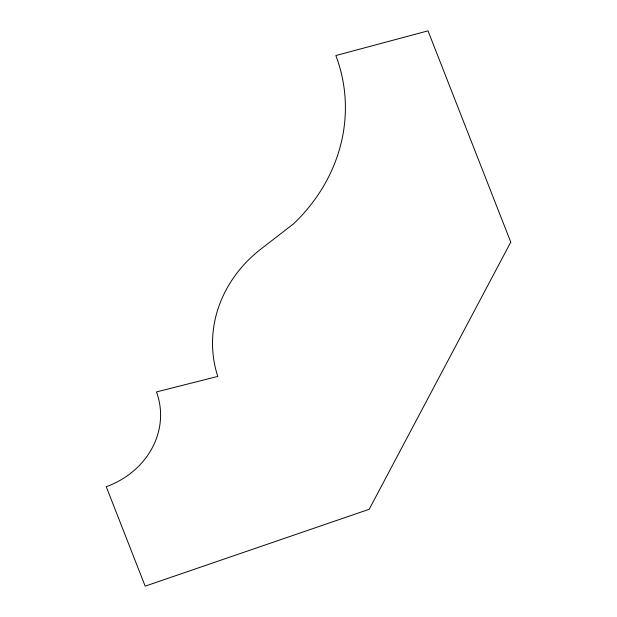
<?xml version="1.0" encoding="UTF-8"?>
<svg xmlns="http://www.w3.org/2000/svg" width="617" height="617" viewBox="0 0 617 617"><rect width="100%" height="100%" fill="white"/><g stroke="black" fill="none" stroke-linecap="round" stroke-linejoin="round"><path stroke-width="0.93" d="M510.76 242.149L369.197 509.28L145.18 586.15L106.24 486.713A83.272 74.456 -8.9 0 0 156.471 391.926L217.778 376.416A134.398 120.168 -8.9 0 1 259.418 250.209L293.599 223.786A183.28 163.875 -8.9 0 0 335.856 55.538L428.013 30.85L510.76 242.149"/></g></svg>
